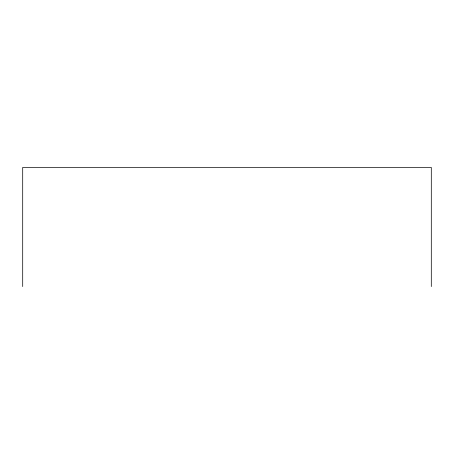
<?xml version="1.0" encoding="UTF-8"?>
<svg xmlns="http://www.w3.org/2000/svg" width="454" height="454" viewBox="0 0 454 454"><rect width="100%" height="100%" fill="white"/><g stroke="black" fill="none" stroke-linecap="round" stroke-linejoin="round"><path stroke-width="0.68" d="M431.3 286.565L431.3 167.435L22.7 167.435L22.7 286.565"/></g></svg>
